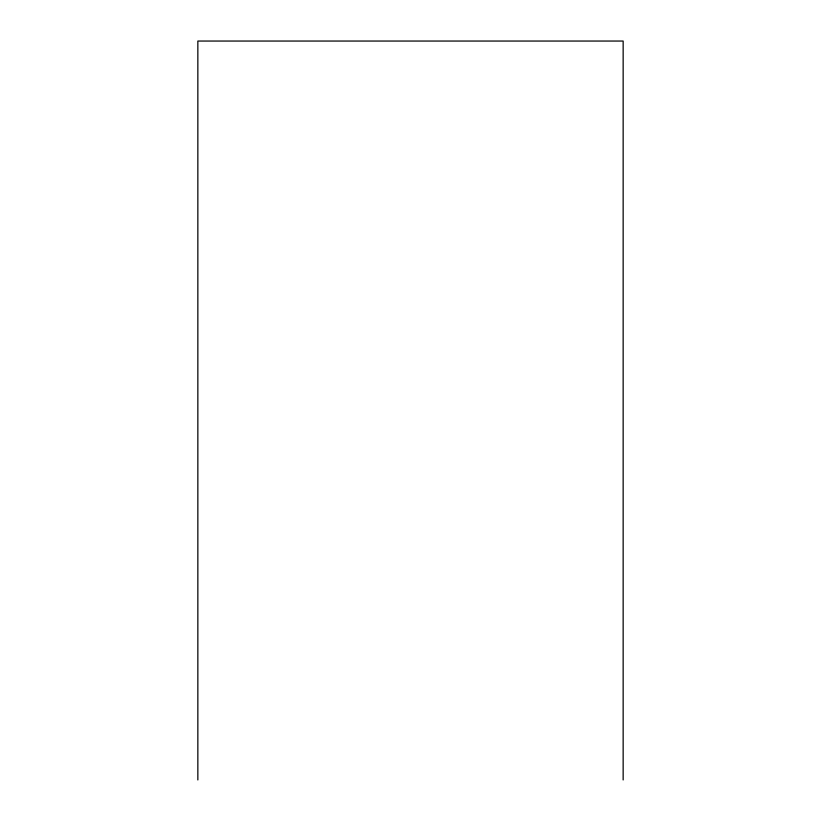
<?xml version="1.0" encoding="UTF-8"?>
<svg xmlns="http://www.w3.org/2000/svg" width="821" height="821" viewBox="0 0 821 821"><rect width="100%" height="100%" fill="white"/><g stroke="black" fill="none" stroke-linecap="round" stroke-linejoin="round"><path stroke-width="1.23" d="M623.149 779.95L623.149 41.05L197.851 41.05L197.851 779.95"/></g></svg>
